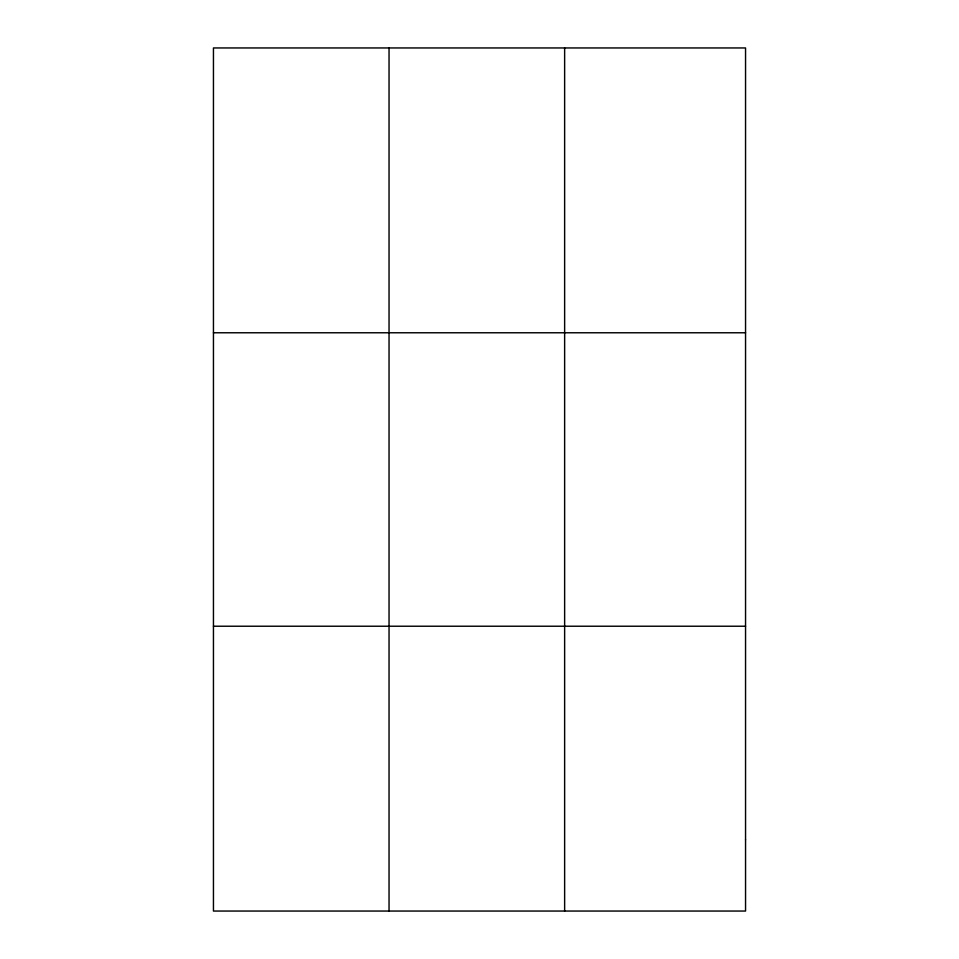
<?xml version="1.0" encoding="UTF-8"?>
<svg xmlns="http://www.w3.org/2000/svg" width="959" height="959" viewBox="0 0 959 959"><rect width="100%" height="100%" fill="white"/><g stroke="black" fill="none" stroke-linecap="round" stroke-linejoin="round"><path stroke-width="1.44" d="M389.042 911.05L389.042 47.95M564.635 911.05L564.635 47.95M213.449 332.773L745.551 332.773M213.449 626.227L745.551 626.227M745.551 839.844L745.551 911.05L213.449 911.05L213.449 47.95L745.551 47.95L745.551 839.844"/></g></svg>
